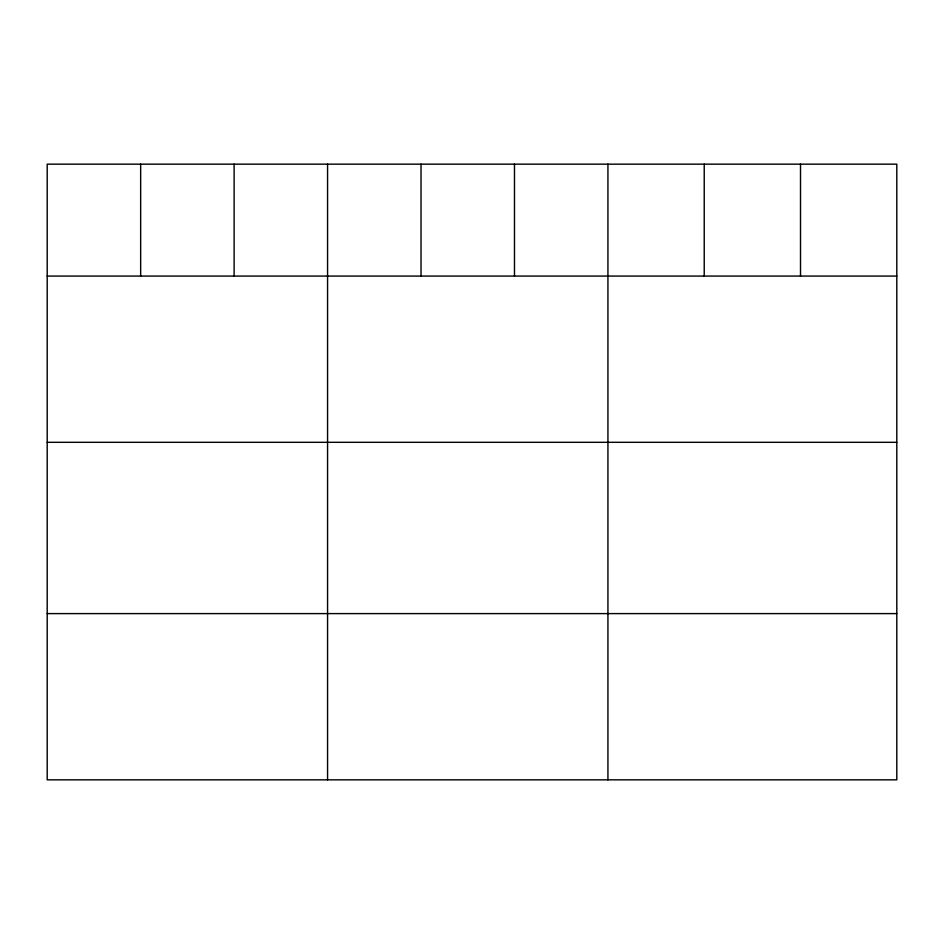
<?xml version="1.0" encoding="UTF-8"?>
<svg xmlns="http://www.w3.org/2000/svg" width="944" height="944" viewBox="0 0 944 944"><rect width="100%" height="100%" fill="white"/><g stroke="black" fill="none" stroke-linecap="round" stroke-linejoin="round"><path stroke-width="1.42" d="M896.8 276.073L896.8 779.838L47.2 779.838L47.2 164.162L896.8 164.162L896.8 276.073L47.2 276.073M47.2 442.311L896.8 442.311M47.2 613.6L896.8 613.6M800.512 164.162L800.512 276.073M704.224 164.162L704.224 276.073M607.936 164.162L607.936 779.838M514.48 164.162L514.48 276.073M421.024 164.162L421.024 276.073M327.568 164.162L327.568 779.838M234.112 164.162L234.112 276.073M140.656 164.162L140.656 276.073"/></g></svg>
